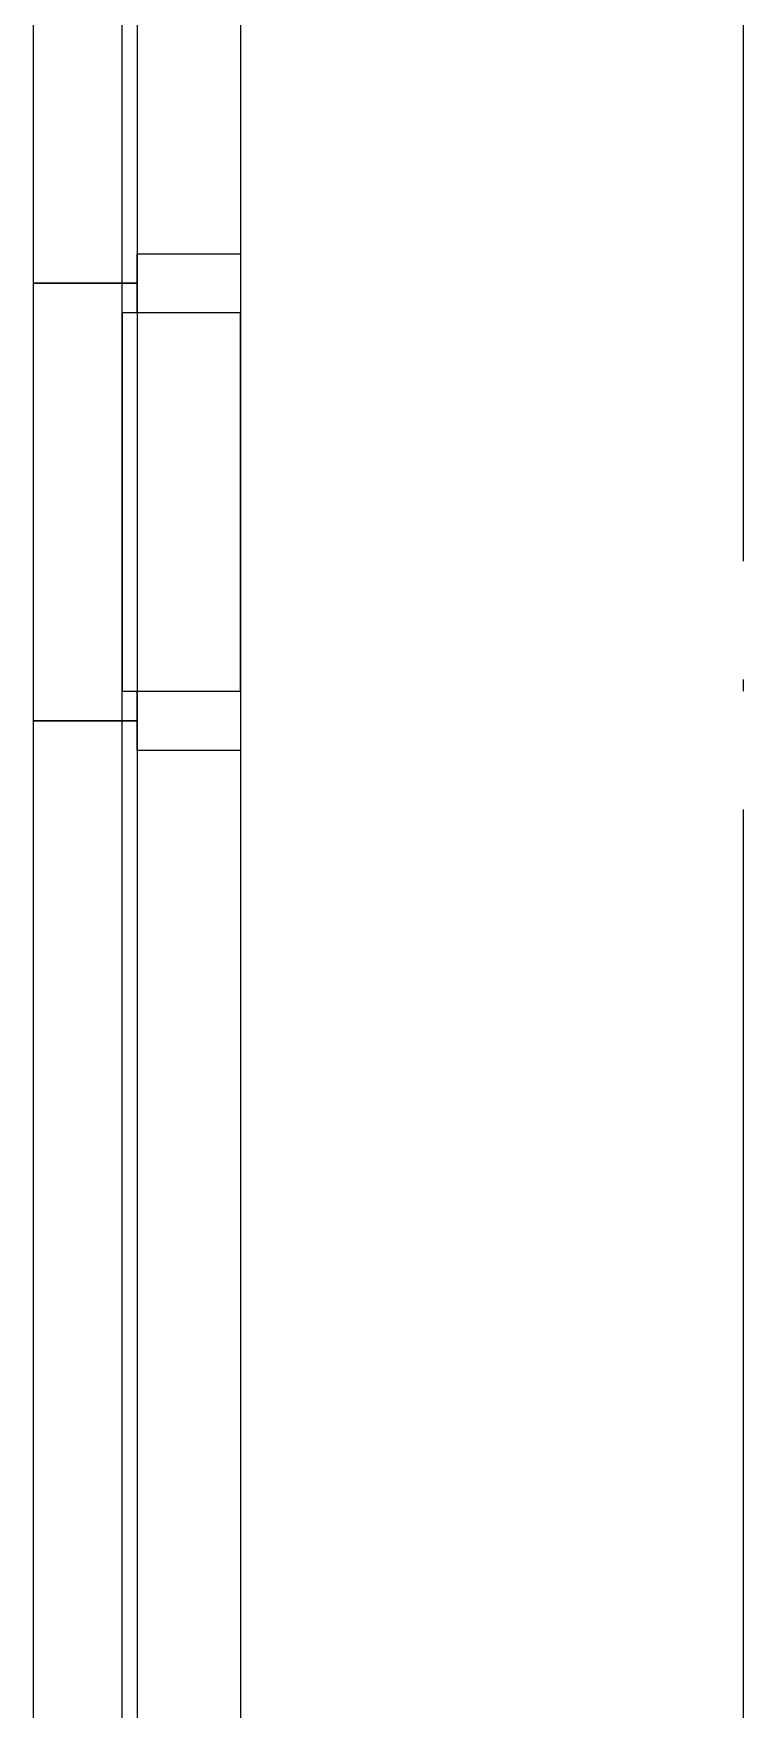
# Model space of a CAD drawing. Header units: millimetres. Extents: x 11476074 to 24729458, y -1239991 to 2813188.
# Drawn here: x 12557097 to 12558297, y 370371 to 373206 of the extents above; entities that cross this region are included whole.
import ezdxf

# ---------------------------------------------------------------- set-up
doc = ezdxf.new("R2010")
doc.units = ezdxf.units.MM
doc.header["$LTSCALE"] = 1000
doc.linetypes.add('DOTE', pattern=[2.42, 2, -0.2, 0.02, -0.2])
for name, color, linetype in [('A-AXIS', 18, 'DOTE'), ('A-DETL-0001', 1, 'Continuous'), ('A-GLAZ', 4, 'Continuous'), ('CURTWALL', 4, 'Continuous'), ('排水沟', 133, 'Continuous')]:
    doc.layers.add(name, color=color, linetype=linetype)
doc.layers.add('A-GENM-PROJ', color=2, linetype='Continuous', lineweight=25)
doc.layers.add('A-GLAZ-PROJ', color=2, linetype='Continuous', lineweight=25)

# ---------------------------------------------------------------- blocks, each defined once
blk = doc.blocks.new('FO-Vision _ Louver_updated - 150 Spacing -HOTEL 1000 SPAN-4956676-850_L52 HOTEL')
at = {"layer": 'A-GENM-PROJ'}
blk.add_line((675, 0), (1125, 0), dxfattribs=at)
at = {"layer": 'A-GLAZ'}
for p, q in [((675, 150), (625, 150)), ((625, 150), (625, -0.1)), ((675, -0.1), (675, 150)), ((625, 0), (-1175, 0)), ((-1175, 0), (-1175, -25)), ((-1125, -25), (-1175, -25)), ((-1175, -25), (575, -25)), ((1125, -105), (675, -105)), ((675, -125), (1125, -125))]:
    blk.add_line(p, q, dxfattribs=at)
at = {"layer": 'A-GLAZ-PROJ'}
for p, q in [((-1175, 0), (-1175, 150)), ((625, 150), (-1175, 150)), ((-1125, -200), (575, -200))]:
    blk.add_line(p, q, dxfattribs=at)
blk = doc.blocks.new('FO-Vision Panels - 1000 spandrel-4496464-850_L52 HOTEL')
at = {"layer": 'A-GLAZ'}
for p, q in [((-370, 25), (-320, 25)), ((370, 25), (-370, 25)), ((-370, 25), (-370, 0)), ((-370, 0), (370, 0)), ((320, 25), (370, 25)), ((370, 0), (370, 25))]:
    blk.add_line(p, q, dxfattribs=at)
at = {"layer": 'A-GLAZ-PROJ'}
for p, q in [((320, 200), (-320, 200)), ((-370, -150), (-370, 0)), ((370, 0), (370, -150)), ((-370, -150), (370, -150))]:
    blk.add_line(p, q, dxfattribs=at)
blk = doc.blocks.new('FO-Vision _ Louver_updated - 150 Spacing -HOTEL 1000 SPAN-4956731-850_L52 HOTEL')
at = {"layer": 'A-GENM-PROJ'}
blk.add_line((1125.2, 0), (675, 0), dxfattribs=at)
at = {"layer": 'A-GLAZ'}
for p, q in [((1125, 125), (675, 125)), ((675, 105), (1125, 105)), ((-1175, 25), (-1125, 25)), ((575, 25), (-1175, 25)), ((-1175, 25), (-1175, 0)), ((-1175, 0), (625, 0)), ((625, 0.1), (625, -150)), ((675, -150), (675, 0.1)), ((625, -150), (675, -150))]:
    blk.add_line(p, q, dxfattribs=at)
at = {"layer": 'A-GLAZ-PROJ'}
for p, q in [((575, 200), (-1125, 200)), ((-1175, -150), (-1175, 0)), ((-1175, -150), (625, -150))]:
    blk.add_line(p, q, dxfattribs=at)
blk = doc.blocks.new('GP_POLY FOSHAN_SHELL_rvt-2-200_L05-13_ 16-25')
at = {"layer": 'A-DETL-0001'}
for p, q in [((-62724.9, 26119.9), (-62724.9, 26219.9)), ((-62724.9, 26219.9), (-62549.9, 26219.9)), ((-62549.9, 26219.9), (-62549.9, 26119.9)), ((-62549.9, 26119.9), (-62724.9, 26119.9)), ((-62724.9, 25479.9), (-62549.9, 25479.9)), ((-62724.9, 25379.9), (-62724.9, 25479.9)), ((-62549.9, 25479.9), (-62549.9, 25379.9)), ((-62549.9, 25379.9), (-62724.9, 25379.9))]:
    blk.add_line(p, q, dxfattribs=at)
at = {"layer": 'A-GLAZ-PROJ', "xscale": -1}
for name, p, rotation in [('FO-Vision _ Louver_updated - 150 Spacing -HOTEL 1000 SPAN-4956731-850_L52 HOTEL', (-62750, 27344.9), 270), ('FO-Vision Panels - 1000 spandrel-4496464-850_L52 HOTEL', (-62750, 25799.9), 270), ('FO-Vision _ Louver_updated - 150 Spacing -HOTEL 1000 SPAN-4956676-850_L52 HOTEL', (-62750, 24254.9), 90)]:
    blk.add_blockref(name, p, dxfattribs=dict(at, rotation=rotation))
blk = doc.blocks.new('GP_POLY FOSHAN_SHELL_rvt-3-200_L06-13_16-26')
at = {"layer": 'CURTWALL'}
blk.add_lwpolyline([(-62550, 26120), (-62750, 26120), (-62750, 25480), (-62550, 25480)], close=True, dxfattribs=at)
blk.add_blockref('GP_POLY FOSHAN_SHELL_rvt-2-200_L05-13_ 16-25', (0, 0))
blk = doc.blocks.new('qlzw')
at = {"layer": 'A-AXIS'}
blk.add_line((12424866.8, 979989.8, 0), (12424866.8, 1082989.8), dxfattribs=at)

msp = doc.modelspace()

# ---------------------------------------------------------------- block references
msp.add_blockref('GP_POLY FOSHAN_SHELL_rvt-3-200_L06-13_16-26', (12619996.8, 346613.3))
at = {"layer": '排水沟'}
msp.add_blockref('qlzw', (133430, -631876.5), dxfattribs=at)

doc.saveas('drawing.dxf')
